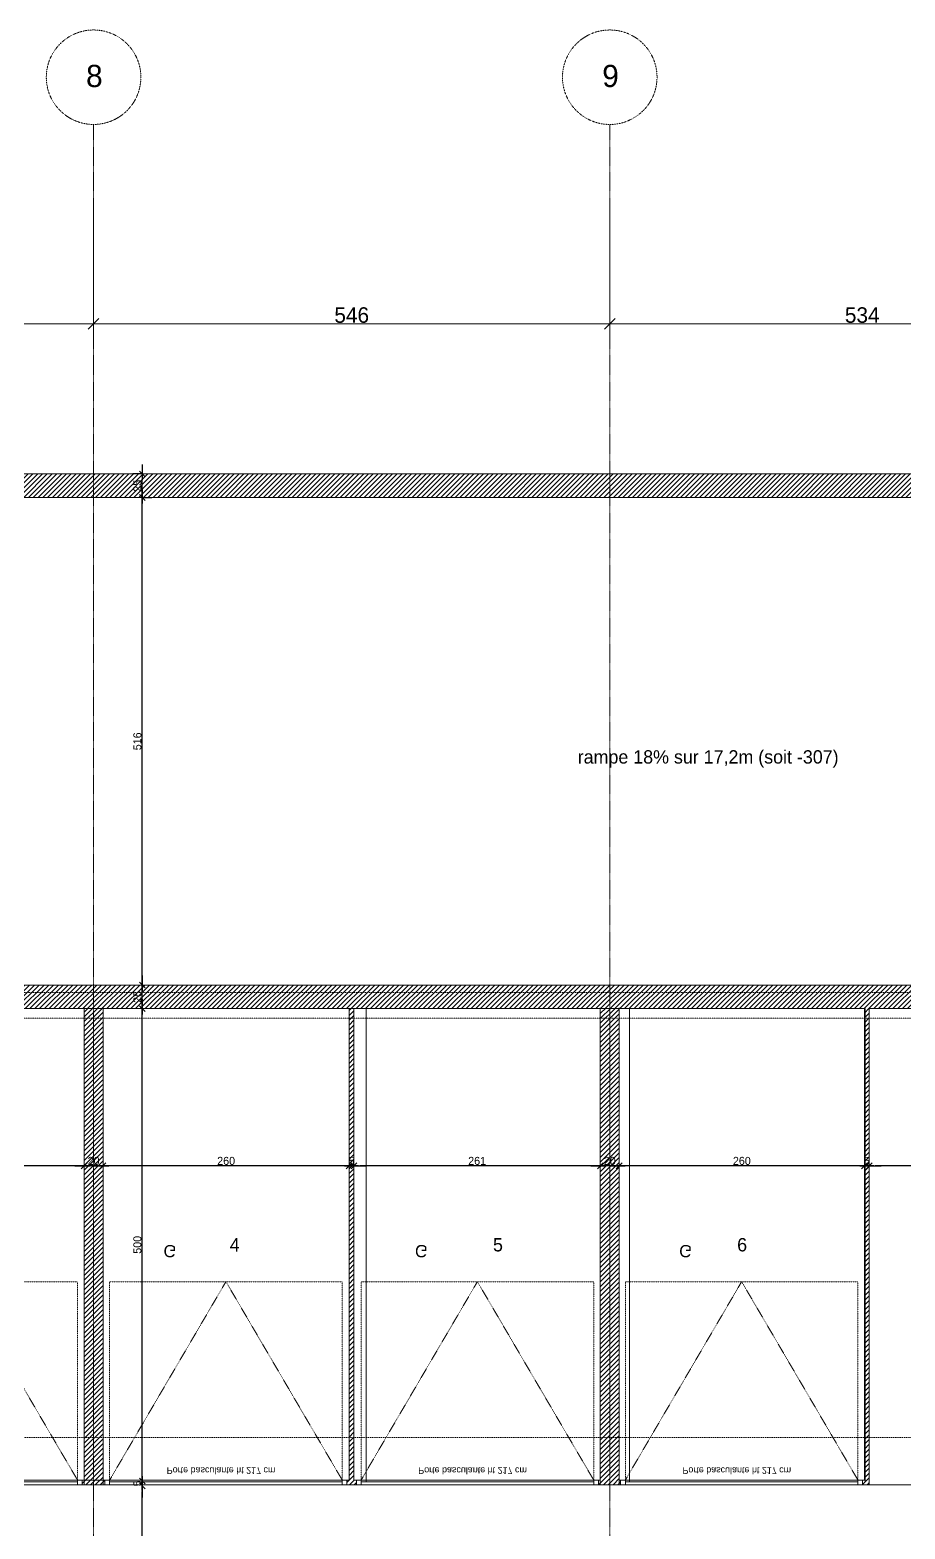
# Model space of a CAD drawing. Header units: millimetres. Extents: x -26249 to 60250, y -21218 to 23336.
# Drawn here: x 15326 to 16252, y -9429 to -7842 of the extents above; entities that cross this region are included whole.
import ezdxf

# ---------------------------------------------------------------- set-up
doc = ezdxf.new("R2010")
doc.units = ezdxf.units.MM
for name, pattern in [('ISO-02', [0.75, 0.6, -0.15]), ('Style de ligne -1', [0.41664, 0.20828, -0.20836]), ('Style de ligne -6', [1.04164, 0.625, -0.20828, 0.06943, -0.13893]), ('VW-01', [0.41656, 0.20828, -0.20828])]:
    doc.linetypes.add(name, pattern=pattern)
for name, color, linetype, lineweight, true_color in [('B BATI-structure', 1, 'VW-01', 18, 0xff0000), ('C ANNOTATIONS-axes', 1, 'ISO-02', 13, 0xff0000), ('C ANNOTATIONS-axes horizontaux', 1, 'Style de ligne -1', 13, 0xff0000)]:
    doc.layers.add(name, color=color, linetype=linetype, lineweight=lineweight, true_color=true_color)
for name, color, linetype, lineweight in [('B GÈnÈral_Hatch', 7, 'Continuous', 5), ('B Général', 7, 'Continuous', 5), ('C ANNOTATIONS-cotation', 7, 'Continuous', 5), ('C ANNOTATIONS-prestations', 7, 'Continuous', 5), ('C ANNOTATIONS-texte', 7, 'Continuous', 5)]:
    doc.layers.add(name, color=color, linetype=linetype, lineweight=lineweight)
doc.styles.add('Arial', font='arial.ttf')
doc.styles.add('Eurostile', font='')
doc.styles.get('Eurostile').set_extended_font_data('Eurostile')
doc.dimstyles.new('100é', dxfattribs={"dimtxt": 20.229601, "dimasz": 6.232178, "dimexe": 10, "dimexo": 25, "dimgap": 1, "dimtad": 1, "dimdec": 1, "dimtxsty": 'Arial', "dimblk": 'VW_SLASH', "dimblk1": 'VW_SLASH', "dimblk2": 'VW_SLASH', "dimcen": 0, "dimdle": 10, "dimazin": 0, "dimtfac": 1, "dimtdec": 1, "dimtix": 1, "dimtmove": 0, "dimatfit": 0, "dimldrblk": 'VW_FILLEDARROW', "dimfxl": 25, "dimfxlon": 1, "dimfrac": 2, "dimtolj": 1, "dimarcsym": 0})
doc.dimstyles.new('Arch', dxfattribs={"dimtxt": 20.229601, "dimasz": 11.224121, "dimexe": 15.875, "dimexo": 7.9375, "dimgap": 7.9375, "dimtad": 1, "dimdec": 1, "dimtxsty": 'Arial', "dimblk": 'VW_SLASH-1', "dimblk1": 'VW_SLASH-1', "dimblk2": 'VW_SLASH-1', "dimcen": 0, "dimdle": 7.9375, "dimazin": 0, "dimtfac": 1, "dimtdec": 1, "dimtix": 1, "dimtmove": 0, "dimatfit": 0, "dimldrblk": 'VW_FILLEDARROW-1', "dimfxl": 1, "dimfrac": 2, "dimtolj": 1, "dimarcsym": 0})
pattern_1 = [(45, (8317.1126, -13762.2883), (2.4253472, -2.6458333), [])]

# ---------------------------------------------------------------- blocks, each defined once
blk = doc.blocks.new('Parking Spaces-2')
at = {"layer": 'B Général', "color": 7, "linetype": 'Continuous', "lineweight": 5}
for p, q in [((0, 0), (0, 500)), ((278.5, 0), (278.5, 500)), ((557, 0), (557, 500)), ((0, 0), (557, 0))]:
    blk.add_line(p, q, dxfattribs=at)
at = {"layer": 'B Général', "color": 7, "extrusion": (0, 0, -1), "char_height": 14.12, "attachment_point": 5, "text_direction": (1, 0, 0), "line_spacing_factor": 0.894142, "style": 'Eurostile'}
for s, insert in [('4', (139.25, 250)), ('5', (417.75, 250))]:
    blk.add_mtext(s, dxfattribs=dict(at, insert=insert))
blk = doc.blocks.new('Parking Spaces-3')
at = {"layer": 'B Général', "color": 7, "linetype": 'Continuous', "lineweight": 5}
for p, q in [((0, 0), (0, 500)), ((260, 0), (260, 500)), ((0, 0), (260, 0))]:
    blk.add_line(p, q, dxfattribs=at)
at = {"layer": 'B Général', "color": 7, "extrusion": (0, 0, -1), "insert": (130, 250), "char_height": 14.1, "attachment_point": 5, "text_direction": (1, 0, 0), "line_spacing_factor": 0.894142, "style": 'Eurostile'}
blk.add_mtext('6', dxfattribs=at)
blk = doc.blocks.new('Porte basculante ht200cm')
at = {"layer": 'B Général', "color": 7, "linetype": 'Style de ligne -1', "lineweight": 5}
for p, q in [((-123, -2.5), (0, -212.5)), ((0, -212.5), (123, -2.5))]:
    blk.add_line(p, q, dxfattribs=at)
at = {"layer": 'B Général', "color": 7, "linetype": 'Continuous', "lineweight": 5, "flags": 128}
for points in [[(-128, 2.5), (128, 2.5), (128, -2.5), (-128, -2.5)], [(-123, 2.5), (123, 2.5), (123, -0.5), (-123, -0.5)]]:
    blk.add_lwpolyline(points, close=True, dxfattribs=at)
at = {"layer": 'B Général', "flags": 128}
for points in [[(-128, 2.5), (-123, 2.5), (-123, -2.5), (-128, -2.5)], [(123, 2.5), (128, 2.5), (128, -2.5), (123, -2.5)]]:
    blk.add_lwpolyline(points, close=True, dxfattribs=at)
at = {"layer": 'B Général', "color": 7, "linetype": 'Style de ligne -1', "lineweight": 5, "flags": 128}
blk.add_lwpolyline([(-123, -2.5), (123, -2.5), (123, -212.5), (-123, -212.5)], close=True, dxfattribs=at)
at = {"layer": 'B Général', "insert": (-66, -238.4), "char_height": 12.9, "attachment_point": 1, "line_spacing_factor": 0.894142, "style": 'Eurostile'}
blk.add_mtext('G', dxfattribs=at)
at = {"layer": 'C ANNOTATIONS-prestations', "insert": (-62.6, -9), "char_height": 7.059, "attachment_point": 1, "line_spacing_factor": 0.894142, "style": 'Eurostile'}
blk.add_mtext('Porte basculante ht 217 cm', dxfattribs=at)
blk = doc.blocks.new('VW_SLASH')
at = {"color": 0, "linetype": 'ByBlock', "lineweight": -2}
blk.add_line((1.6, 0), (-1, 0), dxfattribs=at)
at = {"color": 0, "linetype": 'Continuous', "lineweight": 20, "flags": 128}
blk.add_lwpolyline([(0.5, 0.5), (-0.5, -0.5)], dxfattribs=at)
blk = doc.blocks.new('*D721')
at = {"layer": 'C ANNOTATIONS-cotation', "color": 0, "linetype": 'Continuous', "lineweight": -2, "transparency": 16777216}
for p, q in [((15445.1, -8311.9), (15435.1, -8311.9)), ((15445.1, -8330.7), (15445.1, -8318.1)), ((15445.1, -8336.9), (15455.1, -8336.9))]:
    blk.add_line(p, q, dxfattribs=at)
at = {"layer": 'Defpoints', "color": 0, "linetype": 'Continuous', "transparency": 16777216}
for p in [(15445.1, -8311.9), (15459.1, -8311.9), (15443.1, -8336.9)]:
    blk.add_point(p, dxfattribs=at)
at = {"layer": 'C ANNOTATIONS-cotation', "color": 0, "linetype": 'Continuous', "lineweight": -2, "transparency": 16777216, "xscale": 6.232177734375, "yscale": 6.232177734375, "zscale": 6.232177734375}
for p, rotation in [((15445.1, -8311.9), 90), ((15445.1, -8336.9), 270)]:
    blk.add_blockref('VW_SLASH', p, dxfattribs=dict(at, rotation=rotation))
at = {"layer": 'C ANNOTATIONS-cotation', "color": 0, "linetype": 'Continuous', "lineweight": 5, "transparency": 16777216, "insert": (15439.9, -8324.4), "char_height": 8.47, "attachment_point": 5, "rotation": 90, "style": 'Eurostile'}
blk.add_mtext('\\A1;25', dxfattribs=at)
blk = doc.blocks.new('VW_FILLEDARROW')
at = {"linetype": 'Continuous', "lineweight": 0}
blk.add_hatch(color=0, dxfattribs=at).paths.add_polyline_path([(-1.6, 0.43), (0, 0), (-1.6, -0.43)])
at = {"color": 0, "linetype": 'Continuous', "lineweight": 5, "flags": 128}
blk.add_lwpolyline([(-1.6, 0.43), (0, 0), (-1.6, -0.43)], close=True, dxfattribs=at)
blk = doc.blocks.new('*D722')
at = {"layer": 'C ANNOTATIONS-cotation', "color": 0, "linetype": 'Continuous', "lineweight": -2, "transparency": 16777216}
for p, q in [((15445.1, -8336.9), (15455.1, -8336.9)), ((15445.1, -8846.7), (15445.1, -8343.1))]:
    blk.add_line(p, q, dxfattribs=at)
at = {"layer": 'Defpoints', "color": 0, "linetype": 'Continuous', "transparency": 16777216}
for p in [(15443.1, -8336.9), (15445.1, -8336.9), (15452.1, -8852.9)]:
    blk.add_point(p, dxfattribs=at)
at = {"layer": 'C ANNOTATIONS-cotation', "color": 0, "linetype": 'Continuous', "lineweight": -2, "transparency": 16777216, "xscale": 6.232177734375, "yscale": 6.232177734375, "zscale": 6.232177734375}
for p, rotation in [((15445.1, -8336.9), 90), ((15445.1, -8852.9), 270)]:
    blk.add_blockref('VW_SLASH', p, dxfattribs=dict(at, rotation=rotation))
at = {"layer": 'C ANNOTATIONS-cotation', "color": 0, "linetype": 'Continuous', "lineweight": 5, "transparency": 16777216, "insert": (15439.9, -8594.9), "char_height": 8.47, "attachment_point": 5, "rotation": 90, "style": 'Eurostile'}
blk.add_mtext('\\A1;516', dxfattribs=at)
blk = doc.blocks.new('*D723')
at = {"layer": 'C ANNOTATIONS-cotation', "color": 0, "linetype": 'Continuous', "lineweight": -2, "transparency": 16777216}
blk.add_line((15445.1, -8871.7), (15445.1, -8859.1), dxfattribs=at)
at = {"layer": 'Defpoints', "color": 0, "linetype": 'Continuous', "transparency": 16777216}
for p in [(15445.1, -8852.9), (15452.1, -8852.9), (15452.1, -8877.9)]:
    blk.add_point(p, dxfattribs=at)
at = {"layer": 'C ANNOTATIONS-cotation', "color": 0, "linetype": 'Continuous', "lineweight": -2, "transparency": 16777216, "xscale": 6.232177734375, "yscale": 6.232177734375, "zscale": 6.232177734375}
for p, rotation in [((15445.1, -8852.9), 90), ((15445.1, -8877.9), 270)]:
    blk.add_blockref('VW_SLASH', p, dxfattribs=dict(at, rotation=rotation))
at = {"layer": 'C ANNOTATIONS-cotation', "color": 0, "linetype": 'Continuous', "lineweight": 5, "transparency": 16777216, "insert": (15439.9, -8865.4), "char_height": 8.47, "attachment_point": 5, "rotation": 90, "style": 'Eurostile'}
blk.add_mtext('\\A1;25', dxfattribs=at)
blk = doc.blocks.new('*D724')
at = {"layer": 'C ANNOTATIONS-cotation', "color": 0, "linetype": 'Continuous', "lineweight": -2, "transparency": 16777216}
blk.add_line((15445.1, -9371.7), (15445.1, -8884.1), dxfattribs=at)
at = {"layer": 'Defpoints', "color": 0, "linetype": 'Continuous', "transparency": 16777216}
for p in [(15445.1, -8877.9), (15452.1, -8877.9), (15440.6, -9377.9)]:
    blk.add_point(p, dxfattribs=at)
at = {"layer": 'C ANNOTATIONS-cotation', "color": 0, "linetype": 'Continuous', "lineweight": -2, "transparency": 16777216, "xscale": 6.232177734375, "yscale": 6.232177734375, "zscale": 6.232177734375}
for p, rotation in [((15445.1, -8877.9), 90), ((15445.1, -9377.9), 270)]:
    blk.add_blockref('VW_SLASH', p, dxfattribs=dict(at, rotation=rotation))
at = {"layer": 'C ANNOTATIONS-cotation', "color": 0, "linetype": 'Continuous', "lineweight": 5, "transparency": 16777216, "insert": (15439.9, -9127.9), "char_height": 8.47, "attachment_point": 5, "rotation": 90, "style": 'Eurostile'}
blk.add_mtext('\\A1;500', dxfattribs=at)
blk = doc.blocks.new('*D725')
at = {"layer": 'C ANNOTATIONS-cotation', "color": 0, "linetype": 'Continuous', "lineweight": -2, "transparency": 16777216}
for p, q in [((15445.1, -9371.7), (15445.1, -9365.4)), ((15445.1, -9382.9), (15445.1, -9377.9)), ((15445.1, -9389.1), (15445.1, -9395.4))]:
    blk.add_line(p, q, dxfattribs=at)
at = {"layer": 'Defpoints', "color": 0, "linetype": 'Continuous', "transparency": 16777216}
for p in [(15440.6, -9377.9), (15445.1, -9377.9), (15440.6, -9382.9)]:
    blk.add_point(p, dxfattribs=at)
at = {"layer": 'C ANNOTATIONS-cotation', "color": 0, "linetype": 'Continuous', "lineweight": -2, "transparency": 16777216, "xscale": 6.232177734375, "yscale": 6.232177734375, "zscale": 6.232177734375}
for p, rotation in [((15445.1, -9377.9), 270), ((15445.1, -9382.9), 90)]:
    blk.add_blockref('VW_SLASH', p, dxfattribs=dict(at, rotation=rotation))
at = {"layer": 'C ANNOTATIONS-cotation', "color": 0, "linetype": 'Continuous', "lineweight": 5, "transparency": 16777216, "insert": (15439.9, -9380.4), "char_height": 8.47, "attachment_point": 5, "rotation": 90, "style": 'Eurostile'}
blk.add_mtext('\\A1;5', dxfattribs=at)
blk = doc.blocks.new('*D726')
at = {"layer": 'C ANNOTATIONS-cotation', "color": 0, "linetype": 'Continuous', "lineweight": -2, "transparency": 16777216}
blk.add_line((15445.1, -9926.7), (15445.1, -9389.1), dxfattribs=at)
at = {"layer": 'Defpoints', "color": 0, "linetype": 'Continuous', "transparency": 16777216}
for p in [(15440.6, -9382.9), (15445.1, -9382.9), (15475.1, -9932.9)]:
    blk.add_point(p, dxfattribs=at)
at = {"layer": 'C ANNOTATIONS-cotation', "color": 0, "linetype": 'Continuous', "lineweight": -2, "transparency": 16777216, "xscale": 6.232177734375, "yscale": 6.232177734375, "zscale": 6.232177734375}
for p, rotation in [((15445.1, -9382.9), 90), ((15445.1, -9932.9), 270)]:
    blk.add_blockref('VW_SLASH', p, dxfattribs=dict(at, rotation=rotation))
at = {"layer": 'C ANNOTATIONS-cotation', "color": 0, "linetype": 'Continuous', "lineweight": 5, "transparency": 16777216, "insert": (15439.9, -9657.9), "char_height": 8.47, "attachment_point": 5, "rotation": 90, "style": 'Eurostile'}
blk.add_mtext('\\A1;550', dxfattribs=at)
blk = doc.blocks.new('Parking Spaces-10')
at = {"layer": 'B Général', "color": 7, "linetype": 'Continuous', "lineweight": 5}
for p, q in [((0, 0), (0, 500)), ((260, 0), (260, 500)), ((0, 0), (260, 0))]:
    blk.add_line(p, q, dxfattribs=at)
at = {"layer": 'B Général', "color": 7, "extrusion": (0, 0, -1), "insert": (130, 250), "char_height": 14.12, "attachment_point": 5, "text_direction": (1, 0, 0), "line_spacing_factor": 0.894142, "style": 'Eurostile'}
blk.add_mtext('20', dxfattribs=at)
blk = doc.blocks.new('VW_SLASH-1')
at = {"color": 0, "linetype": 'ByBlock', "lineweight": -2}
blk.add_line((0.71, 0), (-1, 0), dxfattribs=at)
at = {"color": 0, "linetype": 'Continuous', "lineweight": 20, "flags": 128}
blk.add_lwpolyline([(0.5, 0.5), (-0.5, -0.5)], dxfattribs=at)
blk = doc.blocks.new('*D11')
at = {"layer": 'C ANNOTATIONS-cotation', "color": 0, "linetype": 'Continuous', "lineweight": -2, "transparency": 16777216}
for p, q in [((-589.3, 1263.6), (-589.3, 1134.1)), ((-868.9, 1251.5), (-868.9, 1134.1)), ((-600.6, 1150), (-857.7, 1150))]:
    blk.add_line(p, q, dxfattribs=at)
at = {"layer": 'Defpoints', "color": 0, "transparency": 16777216}
for p in [(-589.3, 1271.6), (-868.9, 1259.4), (-868.9, 1150)]:
    blk.add_point(p, dxfattribs=at)
at = {"layer": 'C ANNOTATIONS-cotation', "color": 0, "lineweight": -2, "transparency": 16777216, "xscale": 11.22412109375, "yscale": 11.22412109375, "zscale": 11.22412109375, "rotation": 180}
blk.add_blockref('VW_SLASH-1', (-868.9, 1150), dxfattribs=at)
at = {"layer": 'C ANNOTATIONS-cotation', "color": 0, "lineweight": -2, "transparency": 16777216, "xscale": 11.22412109375, "yscale": 11.22412109375, "zscale": 11.22412109375}
blk.add_blockref('VW_SLASH-1', (-589.3, 1150), dxfattribs=at)
at = {"layer": 'C ANNOTATIONS-cotation', "color": 0, "lineweight": 5, "transparency": 16777216, "insert": (-729.1, 1160.8), "char_height": 16.45, "attachment_point": 5, "style": 'Eurostile'}
blk.add_mtext('\\A1;279,6', dxfattribs=at)
blk = doc.blocks.new('VW_FILLEDARROW-1')
at = {"linetype": 'Continuous', "lineweight": 0}
blk.add_hatch(color=0, dxfattribs=at).paths.add_polyline_path([(-1.41, 0.38), (0, 0), (-1.41, -0.38)])
at = {"color": 0, "linetype": 'Continuous', "lineweight": 5, "flags": 128}
blk.add_lwpolyline([(-1.41, 0.38), (0, 0), (-1.41, -0.38)], close=True, dxfattribs=at)
blk = doc.blocks.new('*D12')
at = {"layer": 'C ANNOTATIONS-cotation', "color": 0, "linetype": 'Continuous', "lineweight": -2, "transparency": 16777216}
for p, q in [((-43.3, 1274), (-43.3, 1134.1)), ((-589.3, 1263.6), (-589.3, 1134.1)), ((-54.6, 1150), (-578.1, 1150))]:
    blk.add_line(p, q, dxfattribs=at)
at = {"layer": 'Defpoints', "color": 0, "transparency": 16777216}
for p in [(-589.3, 1271.6), (-43.3, 1282), (-589.3, 1150)]:
    blk.add_point(p, dxfattribs=at)
at = {"layer": 'C ANNOTATIONS-cotation', "color": 0, "lineweight": -2, "transparency": 16777216, "xscale": 11.22412109375, "yscale": 11.22412109375, "zscale": 11.22412109375, "rotation": 180}
blk.add_blockref('VW_SLASH-1', (-589.3, 1150), dxfattribs=at)
at = {"layer": 'C ANNOTATIONS-cotation', "color": 0, "lineweight": -2, "transparency": 16777216, "xscale": 11.22412109375, "yscale": 11.22412109375, "zscale": 11.22412109375}
blk.add_blockref('VW_SLASH-1', (-43.3, 1150), dxfattribs=at)
at = {"layer": 'C ANNOTATIONS-cotation', "color": 0, "lineweight": 5, "transparency": 16777216, "insert": (-316.3, 1159.2), "char_height": 16.45, "attachment_point": 5, "style": 'Eurostile'}
blk.add_mtext('\\A1;546', dxfattribs=at)
blk = doc.blocks.new('*D13')
at = {"layer": 'C ANNOTATIONS-cotation', "color": 0, "linetype": 'Continuous', "lineweight": -2, "transparency": 16777216}
for p, q in [((490.7, 1296.9), (490.7, 1134.1)), ((-43.3, 1274), (-43.3, 1134.1)), ((479.4, 1150), (-32.1, 1150))]:
    blk.add_line(p, q, dxfattribs=at)
at = {"layer": 'Defpoints', "color": 0, "transparency": 16777216}
for p in [(490.7, 1304.8), (-43.3, 1282), (-43.3, 1150)]:
    blk.add_point(p, dxfattribs=at)
at = {"layer": 'C ANNOTATIONS-cotation', "color": 0, "lineweight": -2, "transparency": 16777216, "xscale": 11.22412109375, "yscale": 11.22412109375, "zscale": 11.22412109375, "rotation": 180}
blk.add_blockref('VW_SLASH-1', (-43.3, 1150), dxfattribs=at)
at = {"layer": 'C ANNOTATIONS-cotation', "color": 0, "lineweight": -2, "transparency": 16777216, "xscale": 11.22412109375, "yscale": 11.22412109375, "zscale": 11.22412109375}
blk.add_blockref('VW_SLASH-1', (490.7, 1150), dxfattribs=at)
at = {"layer": 'C ANNOTATIONS-cotation', "color": 0, "lineweight": 5, "transparency": 16777216, "insert": (223.7, 1159.2), "char_height": 16.45, "attachment_point": 5, "style": 'Eurostile'}
blk.add_mtext('\\A1;534', dxfattribs=at)
blk = doc.blocks.new('*D740')
at = {"layer": 'C ANNOTATIONS-cotation', "color": 0, "linetype": 'Continuous', "lineweight": -2, "transparency": 16777216}
blk.add_line((15377.4, -9044.3), (15130.2, -9044.3), dxfattribs=at)
at = {"layer": 'Defpoints', "color": 0, "linetype": 'Continuous', "transparency": 16777216}
for p in [(15124, -8976.3), (15383.6, -8976.3), (15124, -9044.3)]:
    blk.add_point(p, dxfattribs=at)
at = {"layer": 'C ANNOTATIONS-cotation', "color": 0, "linetype": 'Continuous', "lineweight": -2, "transparency": 16777216, "xscale": 6.232177734375, "yscale": 6.232177734375, "zscale": 6.232177734375, "rotation": 180}
blk.add_blockref('VW_SLASH', (15124, -9044.3), dxfattribs=at)
at = {"layer": 'C ANNOTATIONS-cotation', "color": 0, "linetype": 'Continuous', "lineweight": -2, "transparency": 16777216, "xscale": 6.232177734375, "yscale": 6.232177734375, "zscale": 6.232177734375}
blk.add_blockref('VW_SLASH', (15383.6, -9044.3), dxfattribs=at)
at = {"layer": 'C ANNOTATIONS-cotation', "color": 0, "linetype": 'Continuous', "lineweight": 5, "transparency": 16777216, "insert": (15253.8, -9039.1), "char_height": 8.47, "attachment_point": 5, "style": 'Eurostile'}
blk.add_mtext('\\A1;260', dxfattribs=at)
blk = doc.blocks.new('*D741')
at = {"layer": 'C ANNOTATIONS-cotation', "color": 0, "linetype": 'Continuous', "lineweight": -2, "transparency": 16777216}
blk.add_line((15397.4, -9044.3), (15389.8, -9044.3), dxfattribs=at)
at = {"layer": 'Defpoints', "color": 0, "linetype": 'Continuous', "transparency": 16777216}
for p in [(15383.6, -8976.3), (15403.6, -8976.3), (15383.6, -9044.3)]:
    blk.add_point(p, dxfattribs=at)
at = {"layer": 'C ANNOTATIONS-cotation', "color": 0, "linetype": 'Continuous', "lineweight": -2, "transparency": 16777216, "xscale": 6.232177734375, "yscale": 6.232177734375, "zscale": 6.232177734375, "rotation": 180}
blk.add_blockref('VW_SLASH', (15383.6, -9044.3), dxfattribs=at)
at = {"layer": 'C ANNOTATIONS-cotation', "color": 0, "linetype": 'Continuous', "lineweight": -2, "transparency": 16777216, "xscale": 6.232177734375, "yscale": 6.232177734375, "zscale": 6.232177734375}
blk.add_blockref('VW_SLASH', (15403.6, -9044.3), dxfattribs=at)
at = {"layer": 'C ANNOTATIONS-cotation', "color": 0, "linetype": 'Continuous', "lineweight": 5, "transparency": 16777216, "insert": (15393.6, -9039.1), "char_height": 8.47, "attachment_point": 5, "style": 'Eurostile'}
blk.add_mtext('\\A1;20', dxfattribs=at)
blk = doc.blocks.new('*D742')
at = {"layer": 'C ANNOTATIONS-cotation', "color": 0, "linetype": 'Continuous', "lineweight": -2, "transparency": 16777216}
blk.add_line((15657.8, -9044.3), (15409.8, -9044.3), dxfattribs=at)
at = {"layer": 'Defpoints', "color": 0, "linetype": 'Continuous', "transparency": 16777216}
for p in [(15403.6, -8976.3), (15664, -8976.3), (15403.6, -9044.3)]:
    blk.add_point(p, dxfattribs=at)
at = {"layer": 'C ANNOTATIONS-cotation', "color": 0, "linetype": 'Continuous', "lineweight": -2, "transparency": 16777216, "xscale": 6.232177734375, "yscale": 6.232177734375, "zscale": 6.232177734375, "rotation": 180}
blk.add_blockref('VW_SLASH', (15403.6, -9044.3), dxfattribs=at)
at = {"layer": 'C ANNOTATIONS-cotation', "color": 0, "linetype": 'Continuous', "lineweight": -2, "transparency": 16777216, "xscale": 6.232177734375, "yscale": 6.232177734375, "zscale": 6.232177734375}
blk.add_blockref('VW_SLASH', (15664, -9044.3), dxfattribs=at)
at = {"layer": 'C ANNOTATIONS-cotation', "color": 0, "linetype": 'Continuous', "lineweight": 5, "transparency": 16777216, "insert": (15533.8, -9039.1), "char_height": 8.47, "attachment_point": 5, "style": 'Eurostile'}
blk.add_mtext('\\A1;260', dxfattribs=at)
blk = doc.blocks.new('*D743')
at = {"layer": 'C ANNOTATIONS-cotation', "color": 0, "linetype": 'Continuous', "lineweight": -2, "transparency": 16777216}
for p, q in [((15657.8, -9044.3), (15651.5, -9044.3)), ((15669, -9044.3), (15664, -9044.3)), ((15675.2, -9044.3), (15681.5, -9044.3))]:
    blk.add_line(p, q, dxfattribs=at)
at = {"layer": 'Defpoints', "color": 0, "linetype": 'Continuous', "transparency": 16777216}
for p in [(15664, -8976.3), (15669, -8971.3), (15664, -9044.3)]:
    blk.add_point(p, dxfattribs=at)
at = {"layer": 'C ANNOTATIONS-cotation', "color": 0, "linetype": 'Continuous', "lineweight": -2, "transparency": 16777216, "xscale": 6.232177734375, "yscale": 6.232177734375, "zscale": 6.232177734375}
blk.add_blockref('VW_SLASH', (15664, -9044.3), dxfattribs=at)
at = {"layer": 'C ANNOTATIONS-cotation', "color": 0, "linetype": 'Continuous', "lineweight": -2, "transparency": 16777216, "xscale": 6.232177734375, "yscale": 6.232177734375, "zscale": 6.232177734375, "rotation": 180}
blk.add_blockref('VW_SLASH', (15669, -9044.3), dxfattribs=at)
at = {"layer": 'C ANNOTATIONS-cotation', "color": 0, "linetype": 'Continuous', "lineweight": 5, "transparency": 16777216, "insert": (15666.5, -9039.1), "char_height": 8.47, "attachment_point": 5, "style": 'Eurostile'}
blk.add_mtext('\\A1;5', dxfattribs=at)
blk = doc.blocks.new('*D744')
at = {"layer": 'C ANNOTATIONS-cotation', "color": 0, "linetype": 'Continuous', "lineweight": -2, "transparency": 16777216}
blk.add_line((15923.4, -9044.3), (15675.2, -9044.3), dxfattribs=at)
at = {"layer": 'Defpoints', "color": 0, "linetype": 'Continuous', "transparency": 16777216}
for p in [(15929.6, -8960.5), (15669, -8971.3), (15669, -9044.3)]:
    blk.add_point(p, dxfattribs=at)
at = {"layer": 'C ANNOTATIONS-cotation', "color": 0, "linetype": 'Continuous', "lineweight": -2, "transparency": 16777216, "xscale": 6.232177734375, "yscale": 6.232177734375, "zscale": 6.232177734375, "rotation": 180}
blk.add_blockref('VW_SLASH', (15669, -9044.3), dxfattribs=at)
at = {"layer": 'C ANNOTATIONS-cotation', "color": 0, "linetype": 'Continuous', "lineweight": -2, "transparency": 16777216, "xscale": 6.232177734375, "yscale": 6.232177734375, "zscale": 6.232177734375}
blk.add_blockref('VW_SLASH', (15929.6, -9044.3), dxfattribs=at)
at = {"layer": 'C ANNOTATIONS-cotation', "color": 0, "linetype": 'Continuous', "lineweight": 5, "transparency": 16777216, "insert": (15799.3, -9039.1), "char_height": 8.47, "attachment_point": 5, "style": 'Eurostile'}
blk.add_mtext('\\A1;261', dxfattribs=at)
blk = doc.blocks.new('*D745')
at = {"layer": 'C ANNOTATIONS-cotation', "color": 0, "linetype": 'Continuous', "lineweight": -2, "transparency": 16777216}
blk.add_line((15943.4, -9044.3), (15935.8, -9044.3), dxfattribs=at)
at = {"layer": 'Defpoints', "color": 0, "linetype": 'Continuous', "transparency": 16777216}
for p in [(15929.6, -8960.5), (15949.6, -8960.5), (15929.6, -9044.3)]:
    blk.add_point(p, dxfattribs=at)
at = {"layer": 'C ANNOTATIONS-cotation', "color": 0, "linetype": 'Continuous', "lineweight": -2, "transparency": 16777216, "xscale": 6.232177734375, "yscale": 6.232177734375, "zscale": 6.232177734375, "rotation": 180}
blk.add_blockref('VW_SLASH', (15929.6, -9044.3), dxfattribs=at)
at = {"layer": 'C ANNOTATIONS-cotation', "color": 0, "linetype": 'Continuous', "lineweight": -2, "transparency": 16777216, "xscale": 6.232177734375, "yscale": 6.232177734375, "zscale": 6.232177734375}
blk.add_blockref('VW_SLASH', (15949.6, -9044.3), dxfattribs=at)
at = {"layer": 'C ANNOTATIONS-cotation', "color": 0, "linetype": 'Continuous', "lineweight": 5, "transparency": 16777216, "insert": (15939.6, -9039.1), "char_height": 8.47, "attachment_point": 5, "style": 'Eurostile'}
blk.add_mtext('\\A1;20', dxfattribs=at)
blk = doc.blocks.new('*D746')
at = {"layer": 'C ANNOTATIONS-cotation', "color": 0, "linetype": 'Continuous', "lineweight": -2, "transparency": 16777216}
blk.add_line((16202.9, -9044.3), (15955.8, -9044.3), dxfattribs=at)
at = {"layer": 'Defpoints', "color": 0, "linetype": 'Continuous', "transparency": 16777216}
for p in [(15949.6, -8960.5), (16209.1, -8976.9), (15949.6, -9044.3)]:
    blk.add_point(p, dxfattribs=at)
at = {"layer": 'C ANNOTATIONS-cotation', "color": 0, "linetype": 'Continuous', "lineweight": -2, "transparency": 16777216, "xscale": 6.232177734375, "yscale": 6.232177734375, "zscale": 6.232177734375, "rotation": 180}
blk.add_blockref('VW_SLASH', (15949.6, -9044.3), dxfattribs=at)
at = {"layer": 'C ANNOTATIONS-cotation', "color": 0, "linetype": 'Continuous', "lineweight": -2, "transparency": 16777216, "xscale": 6.232177734375, "yscale": 6.232177734375, "zscale": 6.232177734375}
blk.add_blockref('VW_SLASH', (16209.1, -9044.3), dxfattribs=at)
at = {"layer": 'C ANNOTATIONS-cotation', "color": 0, "linetype": 'Continuous', "lineweight": 5, "transparency": 16777216, "insert": (16079.3, -9039.1), "char_height": 8.47, "attachment_point": 5, "style": 'Eurostile'}
blk.add_mtext('\\A1;260', dxfattribs=at)
blk = doc.blocks.new('*D747')
at = {"layer": 'C ANNOTATIONS-cotation', "color": 0, "linetype": 'Continuous', "lineweight": -2, "transparency": 16777216}
for p, q in [((16202.9, -9044.3), (16196.6, -9044.3)), ((16214.1, -9044.3), (16209.1, -9044.3)), ((16220.3, -9044.3), (16226.6, -9044.3))]:
    blk.add_line(p, q, dxfattribs=at)
at = {"layer": 'Defpoints', "color": 0, "linetype": 'Continuous', "transparency": 16777216}
for p in [(16209.1, -8976.9), (16214.1, -9003.4), (16209.1, -9044.3)]:
    blk.add_point(p, dxfattribs=at)
at = {"layer": 'C ANNOTATIONS-cotation', "color": 0, "linetype": 'Continuous', "lineweight": -2, "transparency": 16777216, "xscale": 6.232177734375, "yscale": 6.232177734375, "zscale": 6.232177734375}
blk.add_blockref('VW_SLASH', (16209.1, -9044.3), dxfattribs=at)
at = {"layer": 'C ANNOTATIONS-cotation', "color": 0, "linetype": 'Continuous', "lineweight": -2, "transparency": 16777216, "xscale": 6.232177734375, "yscale": 6.232177734375, "zscale": 6.232177734375, "rotation": 180}
blk.add_blockref('VW_SLASH', (16214.1, -9044.3), dxfattribs=at)
at = {"layer": 'C ANNOTATIONS-cotation', "color": 0, "linetype": 'Continuous', "lineweight": 5, "transparency": 16777216, "insert": (16211.6, -9039.1), "char_height": 8.47, "attachment_point": 5, "style": 'Eurostile'}
blk.add_mtext('\\A1;5', dxfattribs=at)
blk = doc.blocks.new('*D748')
at = {"layer": 'C ANNOTATIONS-cotation', "color": 0, "linetype": 'Continuous', "lineweight": -2, "transparency": 16777216}
blk.add_line((16457.4, -9044.3), (16220.3, -9044.3), dxfattribs=at)
at = {"layer": 'Defpoints', "color": 0, "linetype": 'Continuous', "transparency": 16777216}
for p in [(16463.6, -8991.8), (16214.1, -9003.4), (16214.1, -9044.3)]:
    blk.add_point(p, dxfattribs=at)
at = {"layer": 'C ANNOTATIONS-cotation', "color": 0, "linetype": 'Continuous', "lineweight": -2, "transparency": 16777216, "xscale": 6.232177734375, "yscale": 6.232177734375, "zscale": 6.232177734375, "rotation": 180}
blk.add_blockref('VW_SLASH', (16214.1, -9044.3), dxfattribs=at)
at = {"layer": 'C ANNOTATIONS-cotation', "color": 0, "linetype": 'Continuous', "lineweight": -2, "transparency": 16777216, "xscale": 6.232177734375, "yscale": 6.232177734375, "zscale": 6.232177734375}
blk.add_blockref('VW_SLASH', (16463.6, -9044.3), dxfattribs=at)
at = {"layer": 'C ANNOTATIONS-cotation', "color": 0, "linetype": 'Continuous', "lineweight": 5, "transparency": 16777216, "insert": (16338.8, -9039.1), "char_height": 8.47, "attachment_point": 5, "style": 'Eurostile'}
blk.add_mtext('\\A1;250', dxfattribs=at)
blk = doc.blocks.new('*D756')
at = {"layer": 'C ANNOTATIONS-cotation', "color": 0, "linetype": 'Continuous', "lineweight": -2, "transparency": 16777216}
blk.add_line((16737.4, -9528.3), (15110.1, -9528.3), dxfattribs=at)
at = {"layer": 'Defpoints', "color": 0, "linetype": 'Continuous', "transparency": 16777216}
for p in [(15103.9, -9381.9), (16743.6, -9483), (15103.9, -9528.3)]:
    blk.add_point(p, dxfattribs=at)
at = {"layer": 'C ANNOTATIONS-cotation', "color": 0, "linetype": 'Continuous', "lineweight": -2, "transparency": 16777216, "xscale": 6.232177734375, "yscale": 6.232177734375, "zscale": 6.232177734375, "rotation": 180}
blk.add_blockref('VW_SLASH', (15103.9, -9528.3), dxfattribs=at)
at = {"layer": 'C ANNOTATIONS-cotation', "color": 0, "linetype": 'Continuous', "lineweight": -2, "transparency": 16777216, "xscale": 6.232177734375, "yscale": 6.232177734375, "zscale": 6.232177734375}
blk.add_blockref('VW_SLASH', (16743.6, -9528.3), dxfattribs=at)
at = {"layer": 'C ANNOTATIONS-cotation', "color": 0, "linetype": 'Continuous', "lineweight": 5, "transparency": 16777216, "insert": (15923.7, -9523.1), "char_height": 8.47, "attachment_point": 5, "style": 'Eurostile'}
blk.add_mtext('\\A1;1640', dxfattribs=at)
blk = doc.blocks.new('axes 2')
at = {"layer": 'B Général', "color": 1, "linetype": 'Style de ligne -6', "lineweight": 13}
for p, q in [((-589.328, -1173.93), (-589.328, 1361.07)), ((-43.328, -1173.93), (-43.328, 1361.07))]:
    blk.add_line(p, q, dxfattribs=at)
at = {"layer": 'B Général', "color": 1, "linetype": 'VW-01', "lineweight": 13}
for centre in [(-589.328, 1411.07), (-43.328, 1411.07)]:
    blk.add_circle(centre, 50, dxfattribs=at)
at = {"layer": 'C ANNOTATIONS-axes horizontaux', "color": 5, "true_color": 0x0000ff}
blk.add_line((4705, 442.07), (-4705, 442.07), dxfattribs=at)
at = {"layer": 'B Général', "color": 7, "char_height": 23.496, "attachment_point": 1, "line_spacing_factor": 0.895453, "style": 'Eurostile'}
for s, insert in [('8', (-597.247, 1424.159)), ('9', (-51.247, 1424.159))]:
    blk.add_mtext(s, dxfattribs=dict(at, insert=insert))
at = {"layer": 'C ANNOTATIONS-cotation', "color": 7, "linetype": 'Continuous', "lineweight": 5}
for base, p1, p2, picture, middle in [((-43.328, 1150), (490.672, 1304.822), (-43.328, 1281.962), '*D13', (223.672, 1159.223)), ((-868.925, 1150), (-589.328, 1271.57), (-868.925, 1259.446), '*D11', (-729.127, 1160.79)), ((-589.328, 1150), (-43.328, 1281.962), (-589.328, 1271.57), '*D12', (-316.328, 1159.223))]:
    dim = blk.add_linear_dim(base=base, p1=p1, p2=p2, dimstyle='Arch', override={"dimtxt": 16.446886, "dimgap": 1, "dimdec": 2, "dimpost": '<>', "dimtxsty": 'Eurostile', "dimtmove": 2}, dxfattribs=at)
    dim.commit()
    dim.dimension.update_dxf_attribs({"geometry": picture, "text_midpoint": middle})

msp = doc.modelspace()

# ---------------------------------------------------------------- hatches: boundary and pattern name
at = {"layer": 'B GÈnÈral_Hatch', "linetype": 'Continuous', "lineweight": 5}
h = msp.add_hatch(dxfattribs=at)
h.set_pattern_fill('50_BETON', style=0, pattern_type=2)
h.set_pattern_definition(pattern_1)
h.paths.add_polyline_path([(13521.248, -8311.899), (13522.906, -8336.899), (16483.597, -8336.899), (16483.597, -8311.899)])
h = msp.add_hatch(dxfattribs=at)
h.set_pattern_fill('50_BETON', style=0, pattern_type=2)
h.set_pattern_definition(pattern_1)
h.paths.add_polyline_path([(15043.597, -8852.899), (15043.597, -8877.899), (16630.397, -8877.899), (16630.397, -8852.899)])
h = msp.add_hatch(dxfattribs=at)
h.set_pattern_fill('50_BETON', style=0, pattern_type=2)
h.set_pattern_definition(pattern_1)
h.paths.add_polyline_path([(15403.597, -8876.899), (15383.597, -8876.899), (15383.597, -9381.899), (15403.597, -9381.899)])
h = msp.add_hatch(dxfattribs=at)
h.set_pattern_fill('50_BETON', style=0, pattern_type=2)
h.set_pattern_definition(pattern_1)
h.paths.add_polyline_path([(15664.001, -8877.899), (15664.001, -9376.9), (15669.001, -9376.9), (15669.001, -8877.899)])
h = msp.add_hatch(dxfattribs=at)
h.set_pattern_fill('50_BETON', style=0, pattern_type=2)
h.set_pattern_definition(pattern_1)
h.paths.add_polyline_path([(15949.597, -8876.899), (15929.597, -8876.899), (15929.597, -9381.9), (15949.597, -9381.9)])
h = msp.add_hatch(dxfattribs=at)
h.set_pattern_fill('50_BETON', style=0, pattern_type=2)
h.set_pattern_definition(pattern_1)
h.paths.add_polyline_path([(16214.097, -8877.899), (16209.097, -8877.899), (16209.097, -9376.9), (16214.097, -9381.9)])
h = msp.add_hatch(dxfattribs=at)
h.set_pattern_fill('50_BETON', style=0, pattern_type=2)
h.set_pattern_definition(pattern_1)
h.paths.add_polyline_path([(15381.597, -9376.9), (15381.597, -9381.9), (15405.597, -9381.9), (15405.597, -9376.9)])
h = msp.add_hatch(dxfattribs=at)
h.set_pattern_fill('50_BETON', style=0, pattern_type=2)
h.set_pattern_definition(pattern_1)
h.paths.add_polyline_path([(15661.597, -9376.9), (15661.597, -9381.9), (15671.597, -9381.9), (15671.597, -9376.9)])
h = msp.add_hatch(dxfattribs=at)
h.set_pattern_fill('50_BETON', style=0, pattern_type=2)
h.set_pattern_definition(pattern_1)
h.paths.add_polyline_path([(15927.597, -9376.9), (15927.597, -9381.9), (15929.597, -9381.9), (15929.597, -9376.9)])
h = msp.add_hatch(dxfattribs=at)
h.set_pattern_fill('50_BETON', style=0, pattern_type=2)
h.set_pattern_definition(pattern_1)
h.paths.add_polyline_path([(15949.597, -9376.9), (15949.597, -9381.9), (15951.097, -9381.9), (15951.097, -9376.9)])
h = msp.add_hatch(dxfattribs=at)
h.set_pattern_fill('50_BETON', style=0, pattern_type=2)
h.set_pattern_definition(pattern_1)
h.paths.add_polyline_path([(16214.097, -9381.9), (16209.097, -9376.9), (16207.097, -9376.9), (16207.097, -9381.9)])

# ---------------------------------------------------------------- linework, layer by layer
at = {"layer": 'B BATI-structure', "flags": 128}
msp.add_lwpolyline([(13520.077, -9381.899), (13520.077, -9331.899), (16739.597, -9331.899), (16739.597, -9381.899)], close=True, dxfattribs=at)
at = {"layer": 'B Général', "color": 7, "linetype": 'Continuous', "lineweight": 18}
for p, q in [((13521.248, -8311.899), (16483.597, -8311.899)), ((13522.906, -8336.899), (16483.597, -8336.899)), ((15043.597, -8852.899), (16630.397, -8852.899)), ((15123.868, -8877.899), (16209.097, -8877.899)), ((15383.597, -9381.899), (15383.597, -8876.899)), ((15403.597, -9381.899), (15403.597, -8876.899)), ((15664.001, -9376.9), (15664.001, -8877.899)), ((15669.001, -9376.9), (15669.001, -8877.899)), ((15929.597, -8876.899), (15929.597, -9381.9)), ((15949.597, -8876.899), (15949.597, -9381.9)), ((16209.097, -9376.9), (16209.097, -8877.899)), ((16214.097, -9381.9), (16214.097, -8877.899)), ((16214.097, -8877.899), (16463.597, -8877.899)), ((15381.597, -9376.9), (15405.597, -9376.9)), ((15661.597, -9376.9), (15664.001, -9376.9)), ((15669.001, -9376.9), (15671.597, -9376.9)), ((15927.597, -9376.9), (15929.597, -9376.9)), ((15949.597, -9376.9), (15951.097, -9376.9)), ((16207.097, -9376.9), (16209.097, -9376.9)), ((15381.597, -9381.9), (15405.597, -9381.9)), ((15661.597, -9381.9), (15671.597, -9381.9)), ((15927.597, -9381.9), (15929.597, -9381.9)), ((15949.597, -9381.9), (15951.097, -9381.9)), ((16207.097, -9381.9), (16214.097, -9381.9))]:
    msp.add_line(p, q, dxfattribs=at)
at = {"layer": 'B Général', "color": 7, "linetype": 'Continuous', "lineweight": 5}
for p, q in [((13521.248, -8311.899), (16483.597, -8311.899)), ((13522.906, -8336.899), (16483.597, -8336.899)), ((15043.597, -8852.899), (16630.397, -8852.899)), ((15123.868, -8877.899), (16209.097, -8877.899)), ((15383.597, -9381.899), (15383.597, -8876.899)), ((15403.597, -9381.899), (15403.597, -8876.899)), ((15664.001, -9376.9), (15664.001, -8877.899)), ((15669.001, -9376.9), (15669.001, -8877.899)), ((15929.597, -8876.899), (15929.597, -9381.9)), ((15949.597, -8876.899), (15949.597, -9381.9)), ((16209.097, -9376.9), (16209.097, -8877.899)), ((16214.097, -9381.9), (16214.097, -8877.899)), ((16214.097, -8877.899), (16463.597, -8877.899)), ((15381.597, -9376.9), (15405.597, -9376.9)), ((15381.597, -9381.9), (15381.597, -9376.9)), ((15405.597, -9381.9), (15405.597, -9376.9)), ((15661.597, -9376.9), (15664.001, -9376.9)), ((15661.597, -9381.9), (15661.597, -9376.9)), ((15669.001, -9376.9), (15671.597, -9376.9)), ((15671.597, -9381.9), (15671.597, -9376.9)), ((15927.597, -9376.9), (15929.597, -9376.9)), ((15927.597, -9381.9), (15927.597, -9376.9)), ((15929.597, -9381.9), (15929.597, -9376.9)), ((15949.597, -9376.9), (15951.097, -9376.9)), ((15949.597, -9381.9), (15949.597, -9376.9)), ((15951.097, -9381.9), (15951.097, -9376.9)), ((16207.097, -9376.9), (16209.097, -9376.9)), ((16207.097, -9381.9), (16207.097, -9376.9)), ((15381.597, -9381.9), (15405.597, -9381.9)), ((15403.597, -9381.899), (15383.597, -9381.899)), ((15661.597, -9381.9), (15671.597, -9381.9)), ((15927.597, -9381.9), (15929.597, -9381.9)), ((15929.597, -9381.9), (15949.597, -9381.9)), ((15949.597, -9381.9), (15951.097, -9381.9)), ((16207.097, -9381.9), (16214.097, -9381.9))]:
    msp.add_line(p, q, dxfattribs=at)
at = {"layer": 'B Général', "color": 250, "linetype": 'VW-01', "true_color": 0x444444}
msp.add_line((15124.001, -8887.899), (16733.597, -8887.899), dxfattribs=at)
at = {"layer": 'B Général', "color": 7, "linetype": 'Continuous'}
msp.add_line((16214.097, -9381.899), (16739.597, -9381.899), dxfattribs=at)

# ---------------------------------------------------------------- block references
at = {"layer": 'B Général', "color": 7, "xscale": -1}
for name, p, rotation in [('Parking Spaces-10', (15123.597, -8877.899), 179.9999999973625), ('Parking Spaces-2', (15403.597, -8877.899), 179.9999999973625), ('Parking Spaces-3', (15949.597, -8877.899), 179.9999999973625), ('Porte basculante ht200cm', (15253.597, -9379.4), 179.9999999781581), ('Porte basculante ht200cm', (15533.597, -9379.4), 179.9999999781581), ('Porte basculante ht200cm', (15799.597, -9379.4), 179.9999999781581), ('Porte basculante ht200cm', (16079.097, -9379.4), 180.0000547384891)]:
    msp.add_blockref(name, p, dxfattribs=dict(at, rotation=rotation))
at = {"layer": 'C ANNOTATIONS-axes', "color": 7}
msp.add_blockref('axes 2', (15982.925, -9302.97), dxfattribs=at)

# ---------------------------------------------------------------- texts
at = {"layer": 'C ANNOTATIONS-texte', "insert": (15905.69, -8604.333), "char_height": 14.118, "width": 402.25322, "attachment_point": 1, "line_spacing_factor": 0.894142, "style": 'Eurostile'}
msp.add_mtext('rampe 18% sur 17,2m (soit -307)', dxfattribs=at)

# ---------------------------------------------------------------- dimensions: what is measured, and where the dimension line sits
at = {"layer": 'C ANNOTATIONS-cotation', "color": 7, "linetype": 'Continuous', "lineweight": 5}
for base, p1, p2, override, picture, middle in [((15445.113, -8311.899), (15443.113, -8336.899), (15459.113, -8311.899), {"dimtxt": 8.470801, "dimdec": 0, "dimpost": '<>', "dimtxsty": 'Eurostile', "dimtmove": 2}, '*D721', (15439.877, -8324.399)), ((15445.113, -8336.899), (15452.113, -8852.899), (15443.113, -8336.899), {"dimtxt": 8.470801, "dimdec": 0, "dimpost": '<>', "dimtxsty": 'Eurostile', "dimse1": 1, "dimtmove": 2}, '*D722', (15439.877, -8594.899)), ((15445.113, -8852.899), (15452.113, -8877.899), (15452.113, -8852.899), {"dimtxt": 8.470801, "dimdec": 0, "dimpost": '<>', "dimtxsty": 'Eurostile', "dimse1": 1, "dimse2": 1, "dimtmove": 2}, '*D723', (15439.877, -8865.399)), ((15445.113, -8877.899), (15440.613, -9377.899), (15452.113, -8877.899), {"dimtxt": 8.470801, "dimdec": 0, "dimpost": '<>', "dimtxsty": 'Eurostile', "dimse1": 1, "dimse2": 1, "dimtmove": 2}, '*D724', (15439.877, -9127.899)), ((15445.113, -9377.899), (15440.613, -9382.899), (15440.613, -9377.899), {"dimtxt": 8.470801, "dimdec": 0, "dimpost": '<>', "dimtxsty": 'Eurostile', "dimse1": 1, "dimse2": 1, "dimtmove": 2}, '*D725', (15439.877, -9380.399)), ((15445.113, -9382.899), (15475.113, -9932.899), (15440.613, -9382.899), {"dimtxt": 8.470801, "dimdec": 0, "dimpost": '<>', "dimtxsty": 'Eurostile', "dimse1": 1, "dimse2": 1, "dimtmove": 2}, '*D726', (15439.877, -9657.899))]:
    dim = msp.add_linear_dim(base=base, p1=p1, p2=p2, angle=270, dimstyle='100é', override=override, dxfattribs=at)
    dim.commit()
    dim.dimension.update_dxf_attribs({"geometry": picture, "text_midpoint": middle})
for base, p1, p2, picture, middle in [((15669.001, -9044.288), (15929.597, -8960.488), (15669.001, -8971.288), '*D744', (15799.299, -9039.053)), ((15929.597, -9044.288), (15949.597, -8960.488), (15929.597, -8960.488), '*D745', (15939.597, -9039.053)), ((15949.596779025, -9044.288311556), (16209.096779043, -8976.931905095), (15949.596779025, -8960.488311556), '*D746', (16079.346779034, -9039.052911166)), ((15124.001, -9044.288), (15383.597, -8976.288), (15124.001, -8976.288), '*D740', (15253.799, -9039.053)), ((15383.597, -9044.288), (15403.597, -8976.288), (15383.597, -8976.288), '*D741', (15393.597, -9039.053)), ((15403.597, -9044.288), (15664.001, -8976.288), (15403.597, -8976.288), '*D742', (15533.799, -9039.053)), ((15664.001, -9044.288), (15669.001, -8971.288), (15664.001, -8976.288), '*D743', (15666.501, -9039.053)), ((16209.097, -9044.288), (16214.097, -9003.399), (16209.097, -8976.932), '*D747', (16211.597, -9039.053)), ((16214.096779042, -9044.288311556), (16463.596779042, -8991.788311556), (16214.096779042, -9003.399345578), '*D748', (16338.846779042, -9039.052911166)), ((15103.868, -9528.288), (16743.597, -9482.952), (15103.868, -9381.9), '*D756', (15923.732, -9523.053))]:
    dim = msp.add_linear_dim(base=base, p1=p1, p2=p2, dimstyle='100é', override={"dimtxt": 8.470801, "dimdec": 0, "dimpost": '<>', "dimtxsty": 'Eurostile', "dimse1": 1, "dimse2": 1, "dimtmove": 2}, dxfattribs=at)
    dim.commit()
    dim.dimension.update_dxf_attribs({"geometry": picture, "text_midpoint": middle})

doc.saveas('drawing.dxf')
